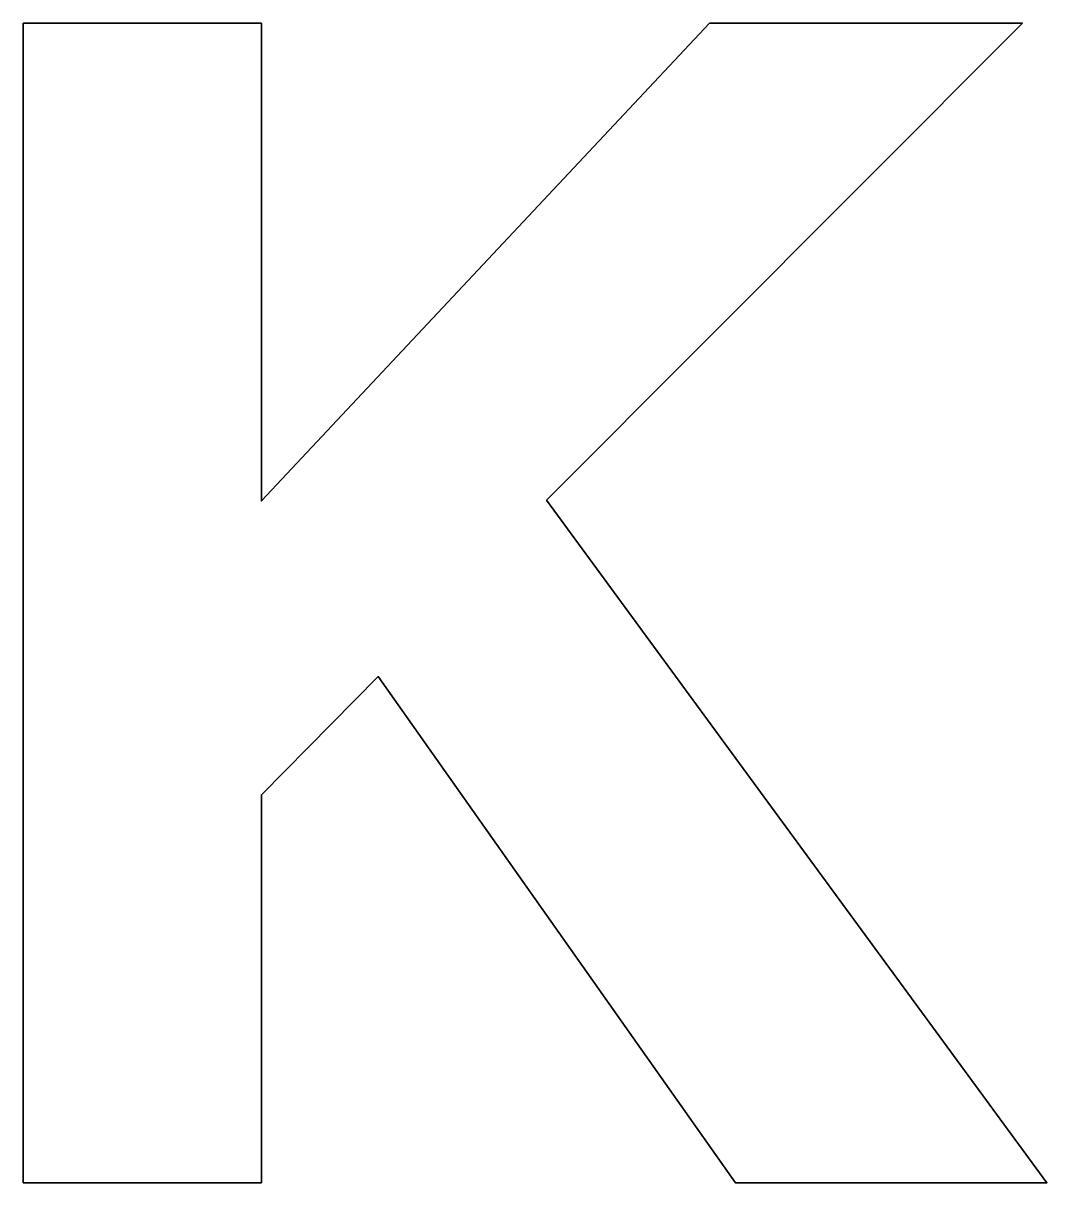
# Model space of a CAD drawing. Header units: inches. Extents: x 0 to 115, y 0 to 130.
import ezdxf

# ---------------------------------------------------------------- set-up
doc = ezdxf.new("R2010")
doc.units = ezdxf.units.IN
doc.header["$MEASUREMENT"] = 0
doc.layers.add('Layer 1', color=7, linetype='Continuous')

msp = doc.modelspace()

# ---------------------------------------------------------------- linework, layer by layer
at = {"layer": 'Layer 1', "color": 179, "lineweight": 35, "true_color": 0x231f20}
msp.add_lwpolyline([(0, 130), (26.72, 130), (26.72, 76.44), (76.95, 130), (112.05, 130), (58.7, 76.53), (114.79, 0), (79.86, 0), (39.81, 56.75), (26.72, 43.48), (26.72, 0), (0, 0), (0, 130)], dxfattribs=at)

doc.saveas('drawing.dxf')
